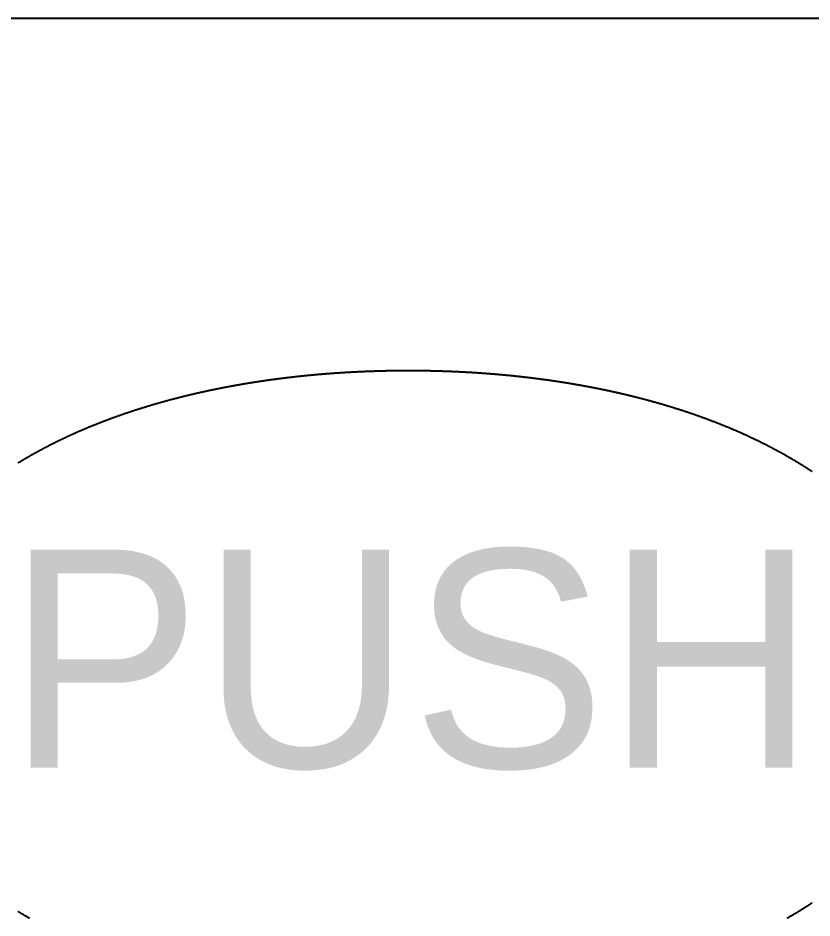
# Model space of a CAD drawing. Header units: millimetres. Extents: x 88 to 97873, y 32 to 55088.
# Drawn here: x 48379.12 to 48398.24, y 4638.84 to 4660.51 of the extents above; entities that cross this region are included whole.
import ezdxf

# ---------------------------------------------------------------- set-up
doc = ezdxf.new("R2010")
doc.units = ezdxf.units.MM
doc.header["$LTSCALE"] = 0.3
doc.layers.add('FICHAS_XLR', color=7, linetype='Continuous')
doc.styles.add('Standar', font='GOTHIC.TTF', dxfattribs={"height": 1.35})

# ---------------------------------------------------------------- blocks, each defined once
blk = doc.blocks.new('FICHA_XLR_FEMEA')
at = {"layer": 'FICHAS_XLR', "color": 0}
for points in [[(332.46, 1168.52), (332.74, 1168.68), (333.02, 1168.84), (333.29, 1168.99), (333.57, 1169.15), (333.85, 1169.31), (334.12, 1169.47), (334.4, 1169.63), (334.67, 1169.79), (334.95, 1169.95), (335.22, 1170.11), (335.5, 1170.27), (335.77, 1170.43), (336.05, 1170.59), (336.32, 1170.75), (336.6, 1170.92), (336.87, 1171.08), (337.15, 1171.24), (337.42, 1171.4), (337.69, 1171.56), (337.97, 1171.72), (338.24, 1171.88), (338.51, 1172.05), (338.78, 1172.21), (339.06, 1172.37), (339.33, 1172.53), (339.6, 1172.7), (339.87, 1172.86), (340.15, 1173.02), (340.42, 1173.19), (340.69, 1173.35), (340.96, 1173.51), (341.23, 1173.68), (341.5, 1173.84), (341.77, 1174), (342.04, 1174.17), (342.31, 1174.33), (342.58, 1174.5), (342.85, 1174.66), (343.12, 1174.83), (343.39, 1174.99), (343.66, 1175.16), (343.93, 1175.32), (344.2, 1175.49), (344.47, 1175.65), (344.74, 1175.82), (345.01, 1175.99), (345.27, 1176.15), (345.54, 1176.32), (345.81, 1176.48), (346.08, 1176.65), (346.34, 1176.82), (346.61, 1176.98), (346.88, 1177.15), (347.15, 1177.32), (347.41, 1177.49), (347.68, 1177.65), (347.94, 1177.82), (348.21, 1177.99), (348.48, 1178.16), (348.74, 1178.33), (349.01, 1178.49), (349.27, 1178.66), (349.54, 1178.83), (349.8, 1179), (350.07, 1179.17), (350.33, 1179.34), (350.6, 1179.51), (350.86, 1179.68), (351.12, 1179.85), (351.39, 1180.02), (351.65, 1180.19), (351.91, 1180.36), (352.18, 1180.53), (352.44, 1180.7), (352.7, 1180.87), (352.97, 1181.04), (353.23, 1181.21), (353.49, 1181.38), (353.75, 1181.55), (354.01, 1181.72), (354.28, 1181.9), (354.54, 1182.07), (354.8, 1182.24), (355.06, 1182.41)], [(355.06, 1574.7), (354.8, 1574.87), (354.54, 1575.05), (354.28, 1575.22), (354.01, 1575.39), (353.75, 1575.56), (353.49, 1575.73), (353.23, 1575.9), (352.97, 1576.07), (352.7, 1576.24), (352.44, 1576.42), (352.18, 1576.59), (351.91, 1576.76), (351.65, 1576.93), (351.39, 1577.1), (351.12, 1577.27), (350.86, 1577.44), (350.6, 1577.61), (350.33, 1577.77), (350.07, 1577.94), (349.8, 1578.11), (349.54, 1578.28), (349.27, 1578.45), (349.01, 1578.62), (348.74, 1578.79), (348.48, 1578.96), (348.21, 1579.12), (347.94, 1579.29), (347.68, 1579.46), (347.41, 1579.63), (347.15, 1579.79), (346.88, 1579.96), (346.61, 1580.13), (346.34, 1580.3), (346.08, 1580.46), (345.81, 1580.63), (345.54, 1580.8), (345.27, 1580.96), (345.01, 1581.13), (344.74, 1581.29), (344.47, 1581.46), (344.2, 1581.63), (343.93, 1581.79), (343.66, 1581.96), (343.39, 1582.12), (343.12, 1582.29), (342.85, 1582.45), (342.58, 1582.62), (342.31, 1582.78), (342.04, 1582.94), (341.77, 1583.11), (341.5, 1583.27), (341.23, 1583.44), (340.96, 1583.6), (340.69, 1583.76), (340.42, 1583.93), (340.15, 1584.09), (339.87, 1584.25), (339.6, 1584.42), (339.33, 1584.58), (339.06, 1584.74), (338.78, 1584.9), (338.51, 1585.07), (338.24, 1585.23), (337.97, 1585.39), (337.69, 1585.55), (337.42, 1585.71), (337.15, 1585.88), (336.87, 1586.04), (336.6, 1586.2), (336.32, 1586.36), (336.05, 1586.52), (335.77, 1586.68), (335.5, 1586.84), (335.22, 1587), (334.95, 1587.16), (334.67, 1587.32), (334.4, 1587.48), (334.12, 1587.64), (333.85, 1587.8), (333.57, 1587.96), (333.29, 1588.12), (333.02, 1588.28), (332.74, 1588.44), (332.46, 1588.59), (332.19, 1588.75), (331.91, 1588.91), (331.63, 1589.07), (331.36, 1589.23), (331.08, 1589.39), (330.8, 1589.54), (330.52, 1589.7), (330.24, 1589.86), (329.97, 1590.01), (329.69, 1590.17), (329.41, 1590.33), (329.13, 1590.48), (328.85, 1590.64), (328.57, 1590.8), (328.29, 1590.95), (328.01, 1591.11), (327.73, 1591.26), (327.45, 1591.42), (327.17, 1591.58), (326.89, 1591.73), (326.61, 1591.89), (326.33, 1592.04), (326.05, 1592.2), (325.77, 1592.35), (325.49, 1592.5), (325.2, 1592.66), (324.92, 1592.81), (324.64, 1592.97), (324.36, 1593.12), (324.08, 1593.27), (323.79, 1593.43), (323.51, 1593.58), (323.23, 1593.73), (322.95, 1593.89), (322.66, 1594.04), (322.38, 1594.19), (322.1, 1594.34), (321.81, 1594.5), (321.53, 1594.65), (321.24, 1594.8), (320.96, 1594.95), (320.68, 1595.1), (320.39, 1595.25), (320.11, 1595.4), (319.82, 1595.56), (319.54, 1595.71), (319.25, 1595.86), (318.97, 1596.01), (318.68, 1596.16), (318.39, 1596.31), (318.11, 1596.46), (317.82, 1596.61), (317.54, 1596.76), (317.25, 1596.91), (316.96, 1597.06), (316.68, 1597.2), (316.39, 1597.35), (316.1, 1597.5), (315.81, 1597.65), (315.53, 1597.8), (315.24, 1597.95), (314.95, 1598.1), (314.66, 1598.24), (314.38, 1598.39), (314.09, 1598.54), (313.8, 1598.69), (313.51, 1598.83), (313.22, 1598.98), (312.93, 1599.13), (312.64, 1599.27), (312.35, 1599.42), (312.06, 1599.57), (311.77, 1599.71), (311.48, 1599.86), (311.19, 1600), (310.9, 1600.15), (310.61, 1600.3), (310.32, 1600.44), (310.03, 1600.59), (309.74, 1600.73), (309.45, 1600.88), (309.16, 1601.02), (308.87, 1601.16), (308.58, 1601.31), (308.28, 1601.45), (307.99, 1601.6), (307.7, 1601.74), (307.41, 1601.88), (307.12, 1602.03), (306.82, 1602.17), (306.53, 1602.31), (306.24, 1602.46), (305.94, 1602.6), (305.65, 1602.74), (305.36, 1602.89), (305.06, 1603.03), (304.77, 1603.17), (304.48, 1603.31), (304.18, 1603.45), (303.89, 1603.59), (303.59, 1603.74), (303.3, 1603.88), (303, 1604.02), (302.71, 1604.16), (302.41, 1604.3), (302.12, 1604.44), (301.82, 1604.58), (301.53, 1604.72), (301.23, 1604.86), (300.94, 1605), (300.64, 1605.14), (300.34, 1605.28), (300.05, 1605.42), (299.75, 1605.56), (299.45, 1605.7), (299.16, 1605.84), (298.86, 1605.98), (298.56, 1606.12), (298.27, 1606.25), (297.97, 1606.39), (297.67, 1606.53), (297.37, 1606.67), (297.08, 1606.81), (296.78, 1606.94), (296.48, 1607.08), (296.18, 1607.22), (295.88, 1607.35), (295.58, 1607.49), (295.28, 1607.63), (294.98, 1607.76), (294.69, 1607.9), (294.39, 1608.04), (294.09, 1608.17), (293.79, 1608.31), (293.49, 1608.45), (293.19, 1608.58), (292.89, 1608.72), (292.59, 1608.85), (292.29, 1608.99), (291.99, 1609.12), (291.68, 1609.26), (291.38, 1609.39), (291.08, 1609.52), (290.78, 1609.66), (290.48, 1609.79), (290.18, 1609.93), (289.88, 1610.06), (289.57, 1610.19), (289.27, 1610.33), (288.97, 1610.46), (288.67, 1610.59), (288.36, 1610.73), (288.06, 1610.86), (287.76, 1610.99), (287.46, 1611.12), (287.15, 1611.26), (286.85, 1611.39), (286.55, 1611.52), (286.24, 1611.65), (285.94, 1611.78), (285.63, 1611.92), (285.33, 1612.05), (285.03, 1612.18), (284.72, 1612.31), (284.42, 1612.44), (284.11, 1612.57), (283.81, 1612.7), (283.5, 1612.83), (283.2, 1612.96), (282.89, 1613.09), (282.59, 1613.22), (282.28, 1613.35), (281.97, 1613.48), (281.67, 1613.61), (281.36, 1613.74), (281.06, 1613.87), (280.75, 1613.99), (280.44, 1614.12), (280.14, 1614.25), (279.83, 1614.38), (279.52, 1614.51), (279.22, 1614.64), (278.91, 1614.76), (278.6, 1614.89), (278.29, 1615.02), (277.99, 1615.15), (277.68, 1615.27), (277.37, 1615.4), (277.06, 1615.53), (276.75, 1615.65), (276.44, 1615.78), (276.14, 1615.9), (275.83, 1616.03), (275.52, 1616.16), (275.21, 1616.28), (274.9, 1616.41), (274.59, 1616.53), (274.28, 1616.66), (273.97, 1616.78), (273.66, 1616.91), (273.35, 1617.03), (273.04, 1617.16), (272.73, 1617.28), (272.42, 1617.41), (272.11, 1617.53), (271.8, 1617.65), (271.49, 1617.78), (271.18, 1617.9), (270.87, 1618.03), (270.55, 1618.15), (270.24, 1618.27), (269.93, 1618.39), (269.62, 1618.52), (269.31, 1618.64), (269, 1618.76), (268.68, 1618.88), (268.37, 1619.01), (268.06, 1619.13), (267.75, 1619.25), (267.43, 1619.37), (267.12, 1619.49), (266.81, 1619.61), (266.49, 1619.74), (266.18, 1619.86), (265.87, 1619.98), (265.55, 1620.1), (265.24, 1620.22), (264.93, 1620.34), (264.61, 1620.46), (264.3, 1620.58), (263.98, 1620.7), (263.67, 1620.82), (263.35, 1620.94), (263.04, 1621.06), (262.72, 1621.18), (262.41, 1621.29), (262.09, 1621.41), (261.78, 1621.53), (261.46, 1621.65), (261.15, 1621.77), (260.83, 1621.89), (260.52, 1622.01), (260.2, 1622.12), (259.88, 1622.24), (259.57, 1622.36), (259.25, 1622.48), (258.93, 1622.59), (258.62, 1622.71), (258.3, 1622.83), (257.98, 1622.94), (257.67, 1623.06), (257.35, 1623.18), (257.03, 1623.29), (256.72, 1623.41), (256.4, 1623.52), (256.08, 1623.64), (255.76, 1623.75), (255.44, 1623.87), (255.13, 1623.99), (254.81, 1624.1), (254.49, 1624.22), (254.17, 1624.33), (253.85, 1624.44), (253.53, 1624.56), (253.21, 1624.67), (252.89, 1624.79), (252.57, 1624.9), (252.26, 1625.01), (251.94, 1625.13), (251.62, 1625.24), (251.3, 1625.35), (250.98, 1625.47), (250.66, 1625.58), (250.34, 1625.69), (250.02, 1625.81), (249.69, 1625.92), (249.37, 1626.03), (249.05, 1626.14), (248.73, 1626.25), (248.41, 1626.37), (248.09, 1626.48), (247.77, 1626.59), (247.45, 1626.7), (247.13, 1626.81), (246.8, 1626.92), (246.48, 1627.03), (246.16, 1627.14), (245.84, 1627.25), (245.52, 1627.36), (245.19, 1627.48), (244.87, 1627.58), (244.55, 1627.69), (244.23, 1627.8), (243.9, 1627.91), (243.58, 1628.02), (243.26, 1628.13), (242.93, 1628.24), (242.61, 1628.35), (242.29, 1628.46), (241.96, 1628.57), (241.64, 1628.68), (241.32, 1628.78), (240.99, 1628.89), (240.67, 1629), (240.34, 1629.11), (240.02, 1629.21), (239.69, 1629.32), (239.37, 1629.43), (239.04, 1629.54), (238.72, 1629.64), (238.39, 1629.75), (238.07, 1629.86), (237.74, 1629.96), (237.42, 1630.07), (237.09, 1630.18), (236.77, 1630.28), (236.44, 1630.39), (236.11, 1630.49), (235.79, 1630.6), (235.46, 1630.7), (235.14, 1630.81), (234.81, 1630.91), (234.48, 1631.02), (234.16, 1631.12), (233.83, 1631.23), (233.5, 1631.33), (233.18, 1631.44), (232.85, 1631.54), (232.52, 1631.64), (232.19, 1631.75), (231.87, 1631.85), (231.54, 1631.95), (231.21, 1632.06), (230.88, 1632.16), (230.55, 1632.26), (230.23, 1632.37), (229.9, 1632.47), (229.57, 1632.57), (229.24, 1632.67), (228.91, 1632.77), (228.58, 1632.88), (228.25, 1632.98), (227.93, 1633.08), (227.6, 1633.18), (227.27, 1633.28), (226.94, 1633.38), (226.61, 1633.48), (226.28, 1633.58), (225.95, 1633.69), (225.62, 1633.79), (225.29, 1633.89), (224.96, 1633.99), (224.63, 1634.09), (224.3, 1634.19), (223.97, 1634.29), (223.64, 1634.38), (223.31, 1634.48), (222.98, 1634.58), (222.64, 1634.68), (222.31, 1634.78), (221.98, 1634.88), (221.65, 1634.98), (221.32, 1635.08), (220.99, 1635.17), (220.66, 1635.27), (220.32, 1635.37), (219.99, 1635.47), (219.66, 1635.57), (219.33, 1635.66), (219, 1635.76), (218.66, 1635.86), (218.33, 1635.95), (218, 1636.05), (217.67, 1636.15), (217.33, 1636.24), (217, 1636.34), (216.67, 1636.44), (216.33, 1636.53), (216, 1636.63), (215.67, 1636.72), (215.33, 1636.82), (215, 1636.91), (214.67, 1637.01), (214.33, 1637.1), (214, 1637.2), (213.66, 1637.29), (213.33, 1637.39), (213, 1637.48), (212.66, 1637.58), (212.33, 1637.67), (211.99, 1637.76), (211.66, 1637.86), (211.32, 1637.95), (210.99, 1638.04), (210.65, 1638.14), (210.32, 1638.23), (209.98, 1638.32), (209.65, 1638.42), (209.31, 1638.51), (208.97, 1638.6), (208.64, 1638.69), (208.3, 1638.79), (207.97, 1638.88), (207.63, 1638.97), (207.29, 1639.06), (206.96, 1639.15), (206.62, 1639.24), (206.28, 1639.34), (205.95, 1639.43), (205.61, 1639.52), (205.27, 1639.61), (204.94, 1639.7), (204.6, 1639.79), (204.26, 1639.88), (203.93, 1639.97), (203.59, 1640.06), (203.25, 1640.15), (202.91, 1640.24), (202.58, 1640.33), (202.24, 1640.42), (201.9, 1640.51), (201.56, 1640.59), (201.22, 1640.68), (200.89, 1640.77), (200.55, 1640.86), (200.21, 1640.95), (199.87, 1641.04), (199.53, 1641.12), (199.19, 1641.21), (198.85, 1641.3), (198.51, 1641.39), (198.17, 1641.47), (197.84, 1641.56), (197.5, 1641.65), (197.16, 1641.74), (196.82, 1641.82), (196.48, 1641.91), (196.14, 1642), (195.8, 1642.08), (195.46, 1642.17), (195.12, 1642.25), (194.78, 1642.34), (194.44, 1642.42), (194.1, 1642.51), (193.76, 1642.6), (193.42, 1642.68), (193.08, 1642.77), (192.73, 1642.85), (192.39, 1642.94), (192.05, 1643.02), (191.71, 1643.1), (191.37, 1643.19), (191.03, 1643.27), (190.69, 1643.36), (190.35, 1643.44), (190, 1643.52), (189.66, 1643.61), (189.32, 1643.69), (188.98, 1643.77), (188.64, 1643.86), (188.29, 1643.94), (187.95, 1644.02), (187.61, 1644.1), (187.27, 1644.19), (186.93, 1644.27), (186.58, 1644.35), (186.24, 1644.43), (185.9, 1644.51), (185.55, 1644.59), (185.21, 1644.68), (184.87, 1644.76), (184.52, 1644.84), (184.18, 1644.92), (183.84, 1645), (183.49, 1645.08), (183.15, 1645.16), (182.81, 1645.24), (182.46, 1645.32), (182.12, 1645.4), (181.78, 1645.48), (181.43, 1645.56), (181.09, 1645.64), (180.74, 1645.72), (180.4, 1645.8), (180.05, 1645.88), (179.71, 1645.96), (179.36, 1646.03), (179.02, 1646.11), (178.67, 1646.19), (178.33, 1646.27), (177.98, 1646.35), (177.64, 1646.43), (177.29, 1646.5), (176.95, 1646.58), (176.6, 1646.66), (176.26, 1646.74), (175.91, 1646.81), (175.57, 1646.89), (175.22, 1646.97), (174.88, 1647.04), (174.53, 1647.12), (174.18, 1647.2), (173.84, 1647.27), (173.49, 1647.35), (173.14, 1647.42), (172.8, 1647.5), (172.45, 1647.58), (172.1, 1647.65), (171.76, 1647.73), (171.41, 1647.8), (171.06, 1647.88), (170.72, 1647.95), (170.37, 1648.03), (170.02, 1648.1), (169.68, 1648.17), (169.33, 1648.25), (168.98, 1648.32), (168.63, 1648.4), (168.29, 1648.47), (167.94, 1648.54), (167.59, 1648.62), (167.24, 1648.69), (166.89, 1648.76), (166.55, 1648.84), (166.2, 1648.91), (165.85, 1648.98), (165.5, 1649.05), (165.15, 1649.13), (164.8, 1649.2), (164.46, 1649.27), (164.11, 1649.34), (163.76, 1649.41), (163.41, 1649.48), (163.06, 1649.56), (162.71, 1649.63), (162.36, 1649.7), (162.01, 1649.77), (161.66, 1649.84), (161.31, 1649.91), (160.96, 1649.98), (160.62, 1650.05), (160.27, 1650.12), (159.92, 1650.19), (159.57, 1650.26), (159.22, 1650.33), (158.87, 1650.4), (158.52, 1650.47), (158.17, 1650.54), (157.82, 1650.61), (157.47, 1650.68), (157.12, 1650.75), (156.76, 1650.81), (156.41, 1650.88), (156.06, 1650.95), (155.71, 1651.02), (155.36, 1651.09), (155.01, 1651.15), (154.66, 1651.22), (154.31, 1651.29), (153.96, 1651.36), (153.61, 1651.42), (153.26, 1651.49), (152.9, 1651.56), (152.55, 1651.62), (152.2, 1651.69), (151.85, 1651.76), (151.5, 1651.82), (151.15, 1651.89), (150.79, 1651.96), (150.44, 1652.02), (150.09, 1652.09), (149.74, 1652.15), (149.39, 1652.22), (149.03, 1652.28), (148.68, 1652.35), (148.33, 1652.41), (147.98, 1652.48), (147.62, 1652.54), (147.27, 1652.61), (146.92, 1652.67), (146.56, 1652.73), (146.21, 1652.8), (145.86, 1652.86), (145.51, 1652.93), (145.15, 1652.99), (144.8, 1653.05), (144.45, 1653.12), (144.09, 1653.18), (143.74, 1653.24), (143.39, 1653.3), (143.03, 1653.37), (142.68, 1653.43), (142.32, 1653.49), (141.97, 1653.55), (141.62, 1653.62), (141.26, 1653.68), (140.91, 1653.74), (140.55, 1653.8), (140.2, 1653.86), (139.85, 1653.92), (139.49, 1653.98), (139.14, 1654.05), (138.78, 1654.11), (138.43, 1654.17), (138.07, 1654.23), (137.72, 1654.29), (137.36, 1654.35), (137.01, 1654.41), (136.65, 1654.47), (136.3, 1654.53), (135.94, 1654.59), (135.59, 1654.65), (135.23, 1654.7), (134.88, 1654.76), (134.52, 1654.82), (134.17, 1654.88), (133.81, 1654.94), (133.46, 1655), (133.1, 1655.06), (132.74, 1655.11), (132.39, 1655.17), (132.03, 1655.23), (131.68, 1655.29), (131.32, 1655.35), (130.96, 1655.4), (130.61, 1655.46), (130.25, 1655.52), (129.9, 1655.57), (129.54, 1655.63), (129.18, 1655.69), (128.83, 1655.74), (128.47, 1655.8), (128.11, 1655.86), (127.76, 1655.91), (127.4, 1655.97), (127.04, 1656.02), (126.68, 1656.08), (126.33, 1656.13), (125.97, 1656.19), (125.61, 1656.25), (125.26, 1656.3), (124.9, 1656.35), (124.54, 1656.41), (124.18, 1656.46), (123.83, 1656.52), (123.47, 1656.57), (123.11, 1656.63), (122.75, 1656.68), (122.4, 1656.73), (122.04, 1656.79), (121.68, 1656.84), (121.32, 1656.89), (120.96, 1656.95), (120.61, 1657), (120.25, 1657.05), (119.89, 1657.11), (119.53, 1657.16), (119.17, 1657.21), (118.81, 1657.26), (118.46, 1657.31), (118.1, 1657.37), (117.74, 1657.42), (117.38, 1657.47), (117.02, 1657.52), (116.66, 1657.57), (116.3, 1657.62), (115.94, 1657.67), (115.59, 1657.73), (115.23, 1657.78), (114.87, 1657.83), (114.51, 1657.88), (114.15, 1657.93), (113.79, 1657.98), (113.43, 1658.03), (113.07, 1658.08), (112.71, 1658.13), (112.35, 1658.18), (111.99, 1658.23), (111.63, 1658.28), (111.27, 1658.32), (110.91, 1658.37), (110.55, 1658.42), (110.19, 1658.47), (109.83, 1658.52), (109.47, 1658.57), (109.11, 1658.62), (108.75, 1658.66), (108.39, 1658.71), (108.03, 1658.76), (107.67, 1658.81), (107.31, 1658.85), (106.95, 1658.9), (106.59, 1658.95), (106.23, 1658.99), (105.87, 1659.04), (105.51, 1659.09), (105.15, 1659.13), (104.79, 1659.18), (104.43, 1659.23), (104.07, 1659.27), (103.7, 1659.32), (103.34, 1659.36), (102.98, 1659.41), (102.62, 1659.46), (102.26, 1659.5), (101.9, 1659.55), (101.54, 1659.59), (101.18, 1659.64), (100.81, 1659.68), (100.45, 1659.73), (100.09, 1659.77), (99.73, 1659.81), (99.37, 1659.86), (99.01, 1659.9), (98.64, 1659.95), (98.28, 1659.99), (97.92, 1660.03), (97.56, 1660.08), (97.2, 1660.12), (96.83, 1660.16), (96.47, 1660.21), (96.11, 1660.25), (95.75, 1660.29), (95.39, 1660.33), (95.02, 1660.38), (94.66, 1660.42), (94.3, 1660.46), (93.94, 1660.5), (93.57, 1660.54), (93.21, 1660.58), (92.85, 1660.63), (92.49, 1660.67), (92.12, 1660.71), (91.76, 1660.75), (91.4, 1660.79), (91.04, 1660.83), (90.67, 1660.87), (90.31, 1660.91), (89.95, 1660.95), (89.58, 1660.99), (89.22, 1661.03), (88.86, 1661.07), (88.49, 1661.11), (88.13, 1661.15), (87.77, 1661.19), (87.4, 1661.23), (87.04, 1661.27), (86.68, 1661.31), (86.31, 1661.35), (85.95, 1661.38), (85.59, 1661.42), (85.22, 1661.46), (84.86, 1661.5), (84.5, 1661.54), (84.13, 1661.57), (83.77, 1661.61), (83.4, 1661.65), (83.04, 1661.69), (82.68, 1661.72), (82.31, 1661.76), (81.95, 1661.8), (81.58, 1661.84), (81.22, 1661.87), (80.86, 1661.91), (80.49, 1661.94), (80.13, 1661.98), (79.76, 1662.02), (79.4, 1662.05), (79.03, 1662.09), (78.67, 1662.12), (78.3, 1662.16), (77.94, 1662.19), (77.58, 1662.23), (77.21, 1662.27), (76.85, 1662.3), (76.48, 1662.33), (76.12, 1662.37), (75.75, 1662.4), (75.39, 1662.44), (75.02, 1662.47), (74.66, 1662.51), (74.29, 1662.54), (73.93, 1662.57), (73.56, 1662.61), (73.2, 1662.64), (72.83, 1662.67), (72.47, 1662.71), (72.1, 1662.74), (71.74, 1662.77), (71.37, 1662.81), (71, 1662.84), (70.64, 1662.87), (70.27, 1662.9), (69.91, 1662.93), (69.54, 1662.97), (69.18, 1663), (68.81, 1663.03), (68.45, 1663.06), (68.08, 1663.09), (67.71, 1663.12), (67.35, 1663.15), (66.98, 1663.19), (66.62, 1663.22), (66.25, 1663.25), (65.89, 1663.28), (65.52, 1663.31), (65.15, 1663.34), (64.79, 1663.37), (64.42, 1663.4), (64.05, 1663.43), (63.69, 1663.46), (63.32, 1663.49), (62.96, 1663.52), (62.59, 1663.55), (62.22, 1663.57), (61.86, 1663.6), (61.49, 1663.63), (61.12, 1663.66), (60.76, 1663.69), (60.39, 1663.72), (60.03, 1663.74), (59.66, 1663.77), (59.29, 1663.8), (58.93, 1663.83), (58.56, 1663.86), (58.19, 1663.88), (57.83, 1663.91), (57.46, 1663.94), (57.09, 1663.96), (56.72, 1663.99), (56.36, 1664.02), (55.99, 1664.04), (55.62, 1664.07), (55.26, 1664.1), (54.89, 1664.12), (54.52, 1664.15), (54.16, 1664.17), (53.79, 1664.2), (53.42, 1664.23), (53.05, 1664.25), (52.69, 1664.28), (52.32, 1664.3), (51.95, 1664.33), (51.59, 1664.35), (51.22, 1664.38), (50.85, 1664.4), (50.48, 1664.42), (50.12, 1664.45), (49.75, 1664.47), (49.38, 1664.5), (49.01, 1664.52), (48.65, 1664.54), (48.28, 1664.57), (47.91, 1664.59), (47.54, 1664.61), (47.18, 1664.64), (46.81, 1664.66), (46.44, 1664.68), (46.07, 1664.71), (45.7, 1664.73), (45.34, 1664.75), (44.97, 1664.77), (44.6, 1664.79), (44.23, 1664.82), (43.87, 1664.84), (43.5, 1664.86), (43.13, 1664.88), (42.76, 1664.9), (42.39, 1664.92), (42.03, 1664.94), (41.66, 1664.96), (41.29, 1664.99), (40.92, 1665.01), (40.55, 1665.03), (40.19, 1665.05), (39.82, 1665.07), (39.45, 1665.09), (39.08, 1665.11), (38.71, 1665.13), (38.34, 1665.15), (37.98, 1665.17), (37.61, 1665.18), (37.24, 1665.2), (36.87, 1665.22), (36.5, 1665.24), (36.13, 1665.26), (35.77, 1665.28), (35.4, 1665.3), (35.03, 1665.32), (34.66, 1665.33), (34.29, 1665.35), (33.92, 1665.37), (33.55, 1665.39), (33.19, 1665.4), (32.82, 1665.42), (32.45, 1665.44), (32.08, 1665.46), (31.71, 1665.47), (31.34, 1665.49), (30.97, 1665.51), (30.6, 1665.52), (30.24, 1665.54), (29.87, 1665.56), (29.5, 1665.57), (29.13, 1665.59), (28.76, 1665.6), (28.39, 1665.62), (28.02, 1665.63), (27.65, 1665.65), (27.28, 1665.67), (26.92, 1665.68), (26.55, 1665.7), (26.18, 1665.71), (25.81, 1665.72), (25.44, 1665.74), (25.07, 1665.75), (24.7, 1665.77), (24.33, 1665.78), (23.96, 1665.8), (23.59, 1665.81), (23.22, 1665.82), (22.86, 1665.84), (22.49, 1665.85), (22.12, 1665.86), (21.75, 1665.88), (21.38, 1665.89), (21.01, 1665.9), (20.64, 1665.92), (20.27, 1665.93), (19.9, 1665.94), (19.53, 1665.95), (19.16, 1665.96), (18.79, 1665.98), (18.42, 1665.99), (18.05, 1666), (17.68, 1666.01), (17.32, 1666.02), (16.95, 1666.03), (16.58, 1666.04), (16.21, 1666.06), (15.84, 1666.07), (15.47, 1666.08), (15.1, 1666.09), (14.73, 1666.1), (14.36, 1666.11), (13.99, 1666.12), (13.62, 1666.13), (13.25, 1666.14), (12.88, 1666.15), (12.51, 1666.16), (12.14, 1666.17), (11.77, 1666.18), (11.4, 1666.19), (11.03, 1666.19), (10.66, 1666.2), (10.29, 1666.21), (9.92, 1666.22), (9.55, 1666.23), (9.19, 1666.24), (8.82, 1666.24), (8.45, 1666.25), (8.08, 1666.26), (7.71, 1666.27), (7.34, 1666.28), (6.97, 1666.28), (6.6, 1666.29), (6.23, 1666.3), (5.86, 1666.3), (5.49, 1666.31), (5.12, 1666.32), (4.75, 1666.32), (4.38, 1666.33), (4.01, 1666.34), (3.64, 1666.34), (3.27, 1666.35), (2.9, 1666.36), (2.53, 1666.36), (2.16, 1666.37), (1.79, 1666.37), (1.42, 1666.38), (1.05, 1666.38), (0.68, 1666.39), (0.31, 1666.39), (-0.06, 1666.4), (-0.43, 1666.4), (-0.8, 1666.41), (-1.17, 1666.41), (-1.54, 1666.41), (-1.91, 1666.42), (-2.28, 1666.42), (-2.65, 1666.43), (-3.02, 1666.43), (-3.39, 1666.43), (-3.76, 1666.44), (-4.13, 1666.44), (-4.5, 1666.44), (-4.87, 1666.45), (-5.24, 1666.45), (-5.61, 1666.45), (-5.98, 1666.45), (-6.35, 1666.46), (-6.72, 1666.46), (-7.09, 1666.46), (-7.46, 1666.46), (-7.83, 1666.46), (-8.2, 1666.46), (-8.57, 1666.47), (-8.94, 1666.47), (-9.31, 1666.47), (-9.68, 1666.47), (-10.05, 1666.47), (-10.42, 1666.47), (-10.79, 1666.47), (-11.16, 1666.47), (-11.53, 1666.47), (-11.9, 1666.47), (-12.27, 1666.47), (-12.64, 1666.47), (-13.01, 1666.47), (-13.38, 1666.47), (-13.75, 1666.47), (-14.12, 1666.47), (-14.49, 1666.47), (-14.86, 1666.47), (-15.23, 1666.47), (-15.6, 1666.47), (-15.97, 1666.47), (-16.34, 1666.46), (-16.71, 1666.46), (-17.08, 1666.46), (-17.45, 1666.46), (-17.82, 1666.46), (-18.19, 1666.46), (-18.56, 1666.45), (-18.93, 1666.45), (-19.3, 1666.45), (-19.67, 1666.45), (-20.04, 1666.44), (-20.41, 1666.44), (-20.78, 1666.44), (-21.15, 1666.43), (-21.52, 1666.43), (-21.89, 1666.43), (-22.26, 1666.42), (-22.63, 1666.42), (-23, 1666.41), (-23.37, 1666.41), (-23.74, 1666.41), (-24.11, 1666.4), (-24.48, 1666.4), (-24.85, 1666.39), (-25.22, 1666.39), (-25.59, 1666.38), (-25.96, 1666.38), (-26.33, 1666.37), (-26.7, 1666.37), (-27.07, 1666.36), (-27.44, 1666.36), (-27.81, 1666.35), (-28.18, 1666.34), (-28.55, 1666.34), (-28.92, 1666.33), (-29.29, 1666.32), (-29.66, 1666.32), (-30.03, 1666.31), (-30.4, 1666.3), (-30.77, 1666.3), (-31.14, 1666.29), (-31.5, 1666.28), (-31.87, 1666.28), (-32.24, 1666.27), (-32.61, 1666.26), (-32.98, 1666.25), (-33.35, 1666.24), (-33.72, 1666.24), (-34.09, 1666.23), (-34.46, 1666.22), (-34.83, 1666.21), (-35.2, 1666.2), (-35.57, 1666.19), (-35.94, 1666.19), (-36.31, 1666.18), (-36.68, 1666.17), (-37.05, 1666.16), (-37.42, 1666.15), (-37.79, 1666.14), (-38.16, 1666.13), (-38.53, 1666.12), (-38.9, 1666.11), (-39.27, 1666.1), (-39.64, 1666.09), (-40.01, 1666.08), (-40.38, 1666.07), (-40.75, 1666.06), (-41.11, 1666.04), (-41.48, 1666.03), (-41.85, 1666.02), (-42.22, 1666.01), (-42.59, 1666), (-42.96, 1665.99), (-43.33, 1665.98), (-43.7, 1665.96), (-44.07, 1665.95), (-44.44, 1665.94), (-44.81, 1665.93), (-45.18, 1665.92), (-45.55, 1665.9), (-45.92, 1665.89), (-46.29, 1665.88), (-46.65, 1665.86), (-47.02, 1665.85), (-47.39, 1665.84), (-47.76, 1665.82), (-48.13, 1665.81), (-48.5, 1665.8), (-48.87, 1665.78), (-49.24, 1665.77), (-49.61, 1665.75), (-49.98, 1665.74), (-50.35, 1665.72), (-50.72, 1665.71), (-51.08, 1665.7), (-51.45, 1665.68), (-51.82, 1665.67), (-52.19, 1665.65), (-52.56, 1665.63), (-52.93, 1665.62), (-53.3, 1665.6), (-53.67, 1665.59), (-54.04, 1665.57), (-54.4, 1665.56), (-54.77, 1665.54), (-55.14, 1665.52), (-55.51, 1665.51), (-55.88, 1665.49), (-56.25, 1665.47), (-56.62, 1665.46), (-56.99, 1665.44), (-57.35, 1665.42), (-57.72, 1665.4), (-58.09, 1665.39), (-58.46, 1665.37), (-58.83, 1665.35), (-59.2, 1665.33), (-59.57, 1665.32), (-59.93, 1665.3), (-60.3, 1665.28), (-60.67, 1665.26), (-61.04, 1665.24), (-61.41, 1665.22), (-61.78, 1665.2), (-62.15, 1665.18), (-62.51, 1665.17), (-62.88, 1665.15), (-63.25, 1665.13), (-63.62, 1665.11), (-63.99, 1665.09), (-64.35, 1665.07), (-64.72, 1665.05), (-65.09, 1665.03), (-65.46, 1665.01), (-65.83, 1664.99), (-66.2, 1664.96), (-66.56, 1664.94), (-66.93, 1664.92), (-67.3, 1664.9), (-67.67, 1664.88), (-68.04, 1664.86), (-68.4, 1664.84), (-68.77, 1664.82), (-69.14, 1664.79), (-69.51, 1664.77), (-69.88, 1664.75), (-70.24, 1664.73), (-70.61, 1664.71), (-70.98, 1664.68), (-71.35, 1664.66), (-71.71, 1664.64), (-72.08, 1664.61), (-72.45, 1664.59), (-72.82, 1664.57), (-73.18, 1664.54), (-73.55, 1664.52), (-73.92, 1664.5), (-74.29, 1664.47), (-74.65, 1664.45), (-75.02, 1664.42), (-75.39, 1664.4), (-75.76, 1664.38), (-76.12, 1664.35), (-76.49, 1664.33), (-76.86, 1664.3), (-77.23, 1664.28), (-77.59, 1664.25), (-77.96, 1664.23), (-78.33, 1664.2), (-78.69, 1664.17), (-79.06, 1664.15), (-79.43, 1664.12), (-79.8, 1664.1), (-80.16, 1664.07), (-80.53, 1664.04), (-80.9, 1664.02), (-81.26, 1663.99), (-81.63, 1663.96), (-82, 1663.94), (-82.36, 1663.91), (-82.73, 1663.88), (-83.1, 1663.86), (-83.46, 1663.83), (-83.83, 1663.8), (-84.2, 1663.77), (-84.56, 1663.74), (-84.93, 1663.72), (-85.3, 1663.69), (-85.66, 1663.66), (-86.03, 1663.63), (-86.4, 1663.6), (-86.76, 1663.57), (-87.13, 1663.55), (-87.49, 1663.52), (-87.86, 1663.49), (-88.23, 1663.46), (-88.59, 1663.43), (-88.96, 1663.4), (-89.33, 1663.37), (-89.69, 1663.34), (-90.06, 1663.31), (-90.42, 1663.28), (-90.79, 1663.25), (-91.16, 1663.22), (-91.52, 1663.19), (-91.89, 1663.15), (-92.25, 1663.12), (-92.62, 1663.09), (-92.98, 1663.06), (-93.35, 1663.03), (-93.72, 1663), (-94.08, 1662.97), (-94.45, 1662.93), (-94.81, 1662.9), (-95.18, 1662.87), (-95.54, 1662.84), (-95.91, 1662.81), (-96.27, 1662.77), (-96.64, 1662.74), (-97, 1662.71), (-97.37, 1662.67), (-97.73, 1662.64), (-98.1, 1662.61), (-98.46, 1662.57), (-98.83, 1662.54), (-99.19, 1662.51), (-99.56, 1662.47), (-99.92, 1662.44), (-100.29, 1662.4), (-100.65, 1662.37), (-101.02, 1662.33), (-101.38, 1662.3), (-101.75, 1662.27), (-102.11, 1662.23), (-102.48, 1662.19), (-102.84, 1662.16), (-103.21, 1662.12), (-103.57, 1662.09), (-103.94, 1662.05), (-104.3, 1662.02), (-104.66, 1661.98), (-105.03, 1661.94), (-105.39, 1661.91), (-105.76, 1661.87), (-106.12, 1661.84), (-106.49, 1661.8), (-106.85, 1661.76), (-107.21, 1661.72), (-107.58, 1661.69), (-107.94, 1661.65), (-108.31, 1661.61), (-108.67, 1661.57), (-109.03, 1661.54), (-109.4, 1661.5), (-109.76, 1661.46), (-110.12, 1661.42), (-110.49, 1661.38), (-110.85, 1661.35), (-111.22, 1661.31), (-111.58, 1661.27), (-111.94, 1661.23), (-112.31, 1661.19), (-112.67, 1661.15), (-113.03, 1661.11), (-113.4, 1661.07), (-113.76, 1661.03), (-114.12, 1660.99), (-114.48, 1660.95), (-114.85, 1660.91), (-115.21, 1660.87), (-115.57, 1660.83), (-115.94, 1660.79), (-116.3, 1660.75), (-116.66, 1660.71), (-117.02, 1660.67), (-117.39, 1660.63), (-117.75, 1660.58), (-118.11, 1660.54), (-118.47, 1660.5), (-118.84, 1660.46), (-119.2, 1660.42), (-119.56, 1660.38), (-119.92, 1660.33), (-120.29, 1660.29), (-120.65, 1660.25), (-121.01, 1660.21), (-121.37, 1660.16), (-121.74, 1660.12), (-122.1, 1660.08), (-122.46, 1660.03), (-122.82, 1659.99), (-123.18, 1659.95), (-123.54, 1659.9), (-123.91, 1659.86), (-124.27, 1659.81), (-124.63, 1659.77), (-124.99, 1659.73), (-125.35, 1659.68), (-125.71, 1659.64), (-126.08, 1659.59), (-126.44, 1659.55), (-126.8, 1659.5), (-127.16, 1659.46), (-127.52, 1659.41), (-127.88, 1659.36), (-128.24, 1659.32), (-128.6, 1659.27), (-128.96, 1659.23), (-129.33, 1659.18), (-129.69, 1659.13), (-130.05, 1659.09), (-130.41, 1659.04), (-130.77, 1658.99), (-131.13, 1658.95), (-131.49, 1658.9), (-131.85, 1658.85), (-132.21, 1658.81), (-132.57, 1658.76), (-132.93, 1658.71), (-133.29, 1658.66), (-133.65, 1658.62), (-134.01, 1658.57), (-134.37, 1658.52), (-134.73, 1658.47), (-135.09, 1658.42), (-135.45, 1658.37), (-135.81, 1658.32), (-136.17, 1658.28), (-136.53, 1658.23), (-136.89, 1658.18), (-137.25, 1658.13), (-137.61, 1658.08), (-137.97, 1658.03), (-138.33, 1657.98), (-138.69, 1657.93), (-139.05, 1657.88), (-139.41, 1657.83), (-139.76, 1657.78), (-140.12, 1657.73), (-140.48, 1657.67), (-140.84, 1657.62), (-141.2, 1657.57), (-141.56, 1657.52), (-141.92, 1657.47), (-142.28, 1657.42), (-142.64, 1657.37), (-142.99, 1657.31), (-143.35, 1657.26), (-143.71, 1657.21), (-144.07, 1657.16), (-144.43, 1657.11), (-144.79, 1657.05), (-145.14, 1657), (-145.5, 1656.95), (-145.86, 1656.89), (-146.22, 1656.84), (-146.58, 1656.79), (-146.93, 1656.73), (-147.29, 1656.68), (-147.65, 1656.63), (-148.01, 1656.57), (-148.36, 1656.52), (-148.72, 1656.46), (-149.08, 1656.41), (-149.44, 1656.35), (-149.79, 1656.3), (-150.15, 1656.25), (-150.51, 1656.19), (-150.87, 1656.13), (-151.22, 1656.08), (-151.58, 1656.02), (-151.94, 1655.97), (-152.29, 1655.91), (-152.65, 1655.86), (-153.01, 1655.8), (-153.36, 1655.74), (-153.72, 1655.69), (-154.08, 1655.63), (-154.43, 1655.57), (-154.79, 1655.52), (-155.15, 1655.46), (-155.5, 1655.4), (-155.86, 1655.35), (-156.21, 1655.29), (-156.57, 1655.23), (-156.93, 1655.17), (-157.28, 1655.11), (-157.64, 1655.06), (-157.99, 1655), (-158.35, 1654.94), (-158.7, 1654.88), (-159.06, 1654.82), (-159.42, 1654.76), (-159.77, 1654.7), (-160.13, 1654.65), (-160.48, 1654.59), (-160.84, 1654.53), (-161.19, 1654.47), (-161.55, 1654.41), (-161.9, 1654.35), (-162.26, 1654.29), (-162.61, 1654.23), (-162.97, 1654.17), (-163.32, 1654.11), (-163.67, 1654.05), (-164.03, 1653.98), (-164.38, 1653.92), (-164.74, 1653.86), (-165.09, 1653.8), (-165.45, 1653.74), (-165.8, 1653.68), (-166.15, 1653.62), (-166.51, 1653.55), (-166.86, 1653.49), (-167.22, 1653.43), (-167.57, 1653.37), (-167.92, 1653.3), (-168.28, 1653.24), (-168.63, 1653.18), (-168.98, 1653.12), (-169.34, 1653.05), (-169.69, 1652.99), (-170.04, 1652.93), (-170.4, 1652.86), (-170.75, 1652.8), (-171.1, 1652.73), (-171.46, 1652.67), (-171.81, 1652.61), (-172.16, 1652.54), (-172.51, 1652.48), (-172.87, 1652.41), (-173.22, 1652.35), (-173.57, 1652.28), (-173.92, 1652.22), (-174.28, 1652.15), (-174.63, 1652.09), (-174.98, 1652.02), (-175.33, 1651.96), (-175.68, 1651.89), (-176.04, 1651.82), (-176.39, 1651.76), (-176.74, 1651.69), (-177.09, 1651.62), (-177.44, 1651.56), (-177.79, 1651.49), (-178.14, 1651.42), (-178.5, 1651.36), (-178.85, 1651.29), (-179.2, 1651.22), (-179.55, 1651.15), (-179.9, 1651.09), (-180.25, 1651.02), (-180.6, 1650.95), (-180.95, 1650.88), (-181.3, 1650.81), (-181.65, 1650.75), (-182, 1650.68), (-182.35, 1650.61), (-182.7, 1650.54), (-183.05, 1650.47), (-183.4, 1650.4), (-183.75, 1650.33), (-184.1, 1650.26), (-184.45, 1650.19), (-184.8, 1650.12), (-185.15, 1650.05), (-185.5, 1649.98), (-185.85, 1649.91), (-186.2, 1649.84), (-186.55, 1649.77), (-186.9, 1649.7), (-187.25, 1649.63), (-187.6, 1649.56), (-187.95, 1649.48), (-188.3, 1649.41), (-188.65, 1649.34), (-188.99, 1649.27), (-189.34, 1649.2), (-189.69, 1649.13), (-190.04, 1649.05), (-190.39, 1648.98), (-190.74, 1648.91), (-191.08, 1648.84), (-191.43, 1648.76), (-191.78, 1648.69), (-192.13, 1648.62), (-192.48, 1648.54), (-192.82, 1648.47), (-193.17, 1648.4), (-193.52, 1648.32), (-193.87, 1648.25), (-194.21, 1648.17), (-194.56, 1648.1), (-194.91, 1648.03), (-195.26, 1647.95), (-195.6, 1647.88), (-195.95, 1647.8), (-196.3, 1647.73), (-196.64, 1647.65), (-196.99, 1647.58), (-197.34, 1647.5), (-197.68, 1647.42), (-198.03, 1647.35), (-198.38, 1647.27), (-198.72, 1647.2), (-199.07, 1647.12), (-199.41, 1647.04), (-199.76, 1646.97), (-200.11, 1646.89), (-200.45, 1646.81), (-200.8, 1646.74), (-201.14, 1646.66), (-201.49, 1646.58), (-201.83, 1646.5), (-202.18, 1646.43), (-202.52, 1646.35), (-202.87, 1646.27), (-203.21, 1646.19), (-203.56, 1646.11), (-203.9, 1646.03), (-204.25, 1645.96), (-204.59, 1645.88), (-204.94, 1645.8), (-205.28, 1645.72), (-205.63, 1645.64), (-205.97, 1645.56), (-206.31, 1645.48), (-206.66, 1645.4), (-207, 1645.32), (-207.35, 1645.24), (-207.69, 1645.16), (-208.03, 1645.08), (-208.38, 1645), (-208.72, 1644.92), (-209.06, 1644.84), (-209.41, 1644.76), (-209.75, 1644.68), (-210.09, 1644.59), (-210.44, 1644.51), (-210.78, 1644.43), (-211.12, 1644.35), (-211.46, 1644.27), (-211.81, 1644.19), (-212.15, 1644.1), (-212.49, 1644.02), (-212.83, 1643.94), (-213.17, 1643.86), (-213.52, 1643.77), (-213.86, 1643.69), (-214.2, 1643.61), (-214.54, 1643.52), (-214.88, 1643.44), (-215.23, 1643.36), (-215.57, 1643.27), (-215.91, 1643.19), (-216.25, 1643.1), (-216.59, 1643.02), (-216.93, 1642.94), (-217.27, 1642.85), (-217.61, 1642.77), (-217.95, 1642.68), (-218.29, 1642.6), (-218.64, 1642.51), (-218.98, 1642.42), (-219.32, 1642.34), (-219.66, 1642.25), (-220, 1642.17), (-220.34, 1642.08), (-220.68, 1642), (-221.02, 1641.91), (-221.36, 1641.82), (-221.69, 1641.74), (-222.03, 1641.65), (-222.37, 1641.56), (-222.71, 1641.47), (-223.05, 1641.39), (-223.39, 1641.3), (-223.73, 1641.21), (-224.07, 1641.12), (-224.41, 1641.04), (-224.75, 1640.95), (-225.08, 1640.86), (-225.42, 1640.77), (-225.76, 1640.68), (-226.1, 1640.59), (-226.44, 1640.51), (-226.78, 1640.42), (-227.11, 1640.33), (-227.45, 1640.24), (-227.79, 1640.15), (-228.13, 1640.06), (-228.46, 1639.97), (-228.8, 1639.88), (-229.14, 1639.79), (-229.48, 1639.7), (-229.81, 1639.61), (-230.15, 1639.52), (-230.49, 1639.43), (-230.82, 1639.34), (-231.16, 1639.24), (-231.5, 1639.15), (-231.83, 1639.06), (-232.17, 1638.97), (-232.5, 1638.88), (-232.84, 1638.79), (-233.18, 1638.69), (-233.51, 1638.6), (-233.85, 1638.51), (-234.18, 1638.42), (-234.52, 1638.32), (-234.85, 1638.23), (-235.19, 1638.14), (-235.52, 1638.04), (-235.86, 1637.95), (-236.19, 1637.86), (-236.53, 1637.76), (-236.86, 1637.67), (-237.2, 1637.58), (-237.53, 1637.48), (-237.87, 1637.39), (-238.2, 1637.29), (-238.54, 1637.2), (-238.87, 1637.1), (-239.2, 1637.01), (-239.54, 1636.91), (-239.87, 1636.82), (-240.2, 1636.72), (-240.54, 1636.63), (-240.87, 1636.53), (-241.2, 1636.44), (-241.54, 1636.34), (-241.87, 1636.24), (-242.2, 1636.15), (-242.54, 1636.05), (-242.87, 1635.95), (-243.2, 1635.86), (-243.53, 1635.76), (-243.87, 1635.66), (-244.2, 1635.57), (-244.53, 1635.47), (-244.86, 1635.37), (-245.19, 1635.27), (-245.53, 1635.17), (-245.86, 1635.08), (-246.19, 1634.98), (-246.52, 1634.88), (-246.85, 1634.78), (-247.18, 1634.68), (-247.51, 1634.58), (-247.84, 1634.48), (-248.17, 1634.38), (-248.51, 1634.29), (-248.84, 1634.19), (-249.17, 1634.09), (-249.5, 1633.99), (-249.83, 1633.89), (-250.16, 1633.79), (-250.49, 1633.69), (-250.82, 1633.58), (-251.15, 1633.48), (-251.48, 1633.38), (-251.81, 1633.28), (-252.13, 1633.18), (-252.46, 1633.08), (-252.79, 1632.98), (-253.12, 1632.88), (-253.45, 1632.77), (-253.78, 1632.67), (-254.11, 1632.57), (-254.44, 1632.47), (-254.76, 1632.37), (-255.09, 1632.26), (-255.42, 1632.16), (-255.75, 1632.06), (-256.08, 1631.95), (-256.4, 1631.85), (-256.73, 1631.75), (-257.06, 1631.64), (-257.39, 1631.54), (-257.71, 1631.44), (-258.04, 1631.33), (-258.37, 1631.23), (-258.69, 1631.12), (-259.02, 1631.02), (-259.35, 1630.91), (-259.67, 1630.81), (-260, 1630.7), (-260.33, 1630.6), (-260.65, 1630.49), (-260.98, 1630.39), (-261.3, 1630.28), (-261.63, 1630.18), (-261.96, 1630.07), (-262.28, 1629.96), (-262.61, 1629.86), (-262.93, 1629.75), (-263.26, 1629.64), (-263.58, 1629.54), (-263.91, 1629.43), (-264.23, 1629.32), (-264.56, 1629.21), (-264.88, 1629.11), (-265.21, 1629), (-265.53, 1628.89), (-265.85, 1628.78), (-266.18, 1628.68), (-266.5, 1628.57), (-266.82, 1628.46), (-267.15, 1628.35), (-267.47, 1628.24), (-267.79, 1628.13), (-268.12, 1628.02), (-268.44, 1627.91), (-268.76, 1627.8), (-269.09, 1627.69), (-269.41, 1627.58), (-269.73, 1627.48), (-270.05, 1627.36), (-270.38, 1627.25), (-270.7, 1627.14), (-271.02, 1627.03), (-271.34, 1626.92), (-271.66, 1626.81), (-271.99, 1626.7), (-272.31, 1626.59), (-272.63, 1626.48), (-272.95, 1626.37), (-273.27, 1626.25), (-273.59, 1626.14), (-273.91, 1626.03), (-274.23, 1625.92), (-274.55, 1625.81), (-274.87, 1625.69), (-275.19, 1625.58), (-275.51, 1625.47), (-275.83, 1625.35), (-276.15, 1625.24), (-276.47, 1625.13), (-276.79, 1625.01), (-277.11, 1624.9), (-277.43, 1624.79), (-277.75, 1624.67), (-278.07, 1624.56), (-278.39, 1624.44), (-278.71, 1624.33), (-279.03, 1624.22), (-279.35, 1624.1), (-279.66, 1623.99), (-279.98, 1623.87), (-280.3, 1623.75), (-280.62, 1623.64), (-280.94, 1623.52), (-281.25, 1623.41), (-281.57, 1623.29), (-281.89, 1623.18), (-282.21, 1623.06), (-282.52, 1622.94), (-282.84, 1622.83), (-283.16, 1622.71), (-283.47, 1622.59), (-283.79, 1622.48), (-284.11, 1622.36), (-284.42, 1622.24), (-284.74, 1622.12), (-285.05, 1622.01), (-285.37, 1621.89), (-285.69, 1621.77), (-286, 1621.65), (-286.32, 1621.53), (-286.63, 1621.41), (-286.95, 1621.29), (-287.26, 1621.18), (-287.58, 1621.06), (-287.89, 1620.94), (-288.21, 1620.82), (-288.52, 1620.7), (-288.84, 1620.58), (-289.15, 1620.46), (-289.46, 1620.34), (-289.78, 1620.22), (-290.09, 1620.1), (-290.41, 1619.98), (-290.72, 1619.86), (-291.03, 1619.74), (-291.35, 1619.61), (-291.66, 1619.49), (-291.97, 1619.37), (-292.28, 1619.25), (-292.6, 1619.13), (-292.91, 1619.01), (-293.22, 1618.88), (-293.53, 1618.76), (-293.85, 1618.64), (-294.16, 1618.52), (-294.47, 1618.39), (-294.78, 1618.27), (-295.09, 1618.15), (-295.4, 1618.03), (-295.71, 1617.9), (-296.03, 1617.78), (-296.34, 1617.65), (-296.65, 1617.53), (-296.96, 1617.41), (-297.27, 1617.28), (-297.58, 1617.16), (-297.89, 1617.03), (-298.2, 1616.91), (-298.51, 1616.78), (-298.82, 1616.66), (-299.13, 1616.53), (-299.44, 1616.41), (-299.75, 1616.28), (-300.06, 1616.16), (-300.36, 1616.03), (-300.67, 1615.9), (-300.98, 1615.78), (-301.29, 1615.65), (-301.6, 1615.53), (-301.91, 1615.4), (-302.22, 1615.27), (-302.52, 1615.15), (-302.83, 1615.02), (-303.14, 1614.89), (-303.45, 1614.76), (-303.75, 1614.64), (-304.06, 1614.51), (-304.37, 1614.38), (-304.67, 1614.25), (-304.98, 1614.12), (-305.29, 1613.99), (-305.59, 1613.87), (-305.9, 1613.74), (-306.21, 1613.61), (-306.51, 1613.48), (-306.82, 1613.35), (-307.12, 1613.22), (-307.43, 1613.09), (-307.74, 1612.96), (-308.04, 1612.83), (-308.35, 1612.7), (-308.65, 1612.57), (-308.95, 1612.44), (-309.26, 1612.31), (-309.56, 1612.18), (-309.87, 1612.05), (-310.17, 1611.92), (-310.48, 1611.78), (-310.78, 1611.65), (-311.08, 1611.52), (-311.39, 1611.39), (-311.69, 1611.26), (-311.99, 1611.12), (-312.3, 1610.99), (-312.6, 1610.86), (-312.9, 1610.73), (-313.21, 1610.59), (-313.51, 1610.46), (-313.81, 1610.33), (-314.11, 1610.19), (-314.41, 1610.06), (-314.72, 1609.93), (-315.02, 1609.79), (-315.32, 1609.66), (-315.62, 1609.52), (-315.92, 1609.39), (-316.22, 1609.26), (-316.52, 1609.12), (-316.82, 1608.99), (-317.12, 1608.85), (-317.42, 1608.72), (-317.73, 1608.58), (-318.03, 1608.45), (-318.33, 1608.31), (-318.62, 1608.17), (-318.92, 1608.04), (-319.22, 1607.9), (-319.52, 1607.76), (-319.82, 1607.63), (-320.12, 1607.49), (-320.42, 1607.35), (-320.72, 1607.22), (-321.02, 1607.08), (-321.32, 1606.94), (-321.61, 1606.81), (-321.91, 1606.67), (-322.21, 1606.53), (-322.51, 1606.39), (-322.8, 1606.25), (-323.1, 1606.12), (-323.4, 1605.98), (-323.7, 1605.84), (-323.99, 1605.7), (-324.29, 1605.56), (-324.59, 1605.42), (-324.88, 1605.28), (-325.18, 1605.14), (-325.47, 1605), (-325.77, 1604.86), (-326.07, 1604.72), (-326.36, 1604.58), (-326.66, 1604.44), (-326.95, 1604.3), (-327.25, 1604.16), (-327.54, 1604.02), (-327.84, 1603.88), (-328.13, 1603.74), (-328.43, 1603.59), (-328.72, 1603.45), (-329.01, 1603.31), (-329.31, 1603.17), (-329.6, 1603.03), (-329.9, 1602.89), (-330.19, 1602.74), (-330.48, 1602.6), (-330.78, 1602.46), (-331.07, 1602.31), (-331.36, 1602.17), (-331.65, 1602.03), (-331.95, 1601.88), (-332.24, 1601.74), (-332.53, 1601.6), (-332.82, 1601.45), (-333.11, 1601.31), (-333.41, 1601.16), (-333.7, 1601.02), (-333.99, 1600.88), (-334.28, 1600.73), (-334.57, 1600.59), (-334.86, 1600.44), (-335.15, 1600.3), (-335.44, 1600.15), (-335.73, 1600), (-336.02, 1599.86), (-336.31, 1599.71), (-336.6, 1599.57), (-336.89, 1599.42), (-337.18, 1599.27), (-337.47, 1599.13), (-337.76, 1598.98), (-338.05, 1598.83), (-338.34, 1598.69), (-338.63, 1598.54), (-338.91, 1598.39), (-339.2, 1598.24), (-339.49, 1598.1), (-339.78, 1597.95), (-340.07, 1597.8), (-340.35, 1597.65), (-340.64, 1597.5), (-340.93, 1597.35), (-341.21, 1597.2), (-341.5, 1597.06), (-341.79, 1596.91), (-342.07, 1596.76), (-342.36, 1596.61), (-342.65, 1596.46), (-342.93, 1596.31), (-343.22, 1596.16), (-343.5, 1596.01), (-343.79, 1595.86), (-344.07, 1595.71), (-344.36, 1595.56), (-344.64, 1595.4), (-344.93, 1595.25), (-345.21, 1595.1), (-345.5, 1594.95), (-345.78, 1594.8), (-346.07, 1594.65), (-346.35, 1594.5), (-346.63, 1594.34), (-346.92, 1594.19), (-347.2, 1594.04), (-347.48, 1593.89), (-347.77, 1593.73), (-348.05, 1593.58), (-348.33, 1593.43), (-348.61, 1593.27), (-348.9, 1593.12), (-349.18, 1592.97), (-349.46, 1592.81), (-349.74, 1592.66), (-350.02, 1592.5), (-350.3, 1592.35), (-350.59, 1592.2), (-350.87, 1592.04), (-351.15, 1591.89), (-351.43, 1591.73), (-351.71, 1591.58), (-351.99, 1591.42), (-352.27, 1591.26), (-352.55, 1591.11), (-352.83, 1590.95), (-353.11, 1590.8), (-353.39, 1590.64), (-353.67, 1590.48), (-353.95, 1590.33), (-354.22, 1590.17), (-354.5, 1590.01), (-354.78, 1589.86), (-355.06, 1589.7), (-355.34, 1589.54), (-355.62, 1589.39), (-355.89, 1589.23), (-356.17, 1589.07), (-356.45, 1588.91), (-356.73, 1588.75), (-357, 1588.59), (-357.28, 1588.44), (-357.56, 1588.28), (-357.83, 1588.12), (-358.11, 1587.96), (-358.39, 1587.8), (-358.66, 1587.64), (-358.94, 1587.48), (-359.21, 1587.32), (-359.49, 1587.16), (-359.76, 1587), (-360.04, 1586.84), (-360.31, 1586.68), (-360.59, 1586.52), (-360.86, 1586.36), (-361.14, 1586.2), (-361.41, 1586.04), (-361.68, 1585.88), (-361.96, 1585.71), (-362.23, 1585.55), (-362.5, 1585.39), (-362.78, 1585.23), (-363.05, 1585.07), (-363.32, 1584.9), (-363.6, 1584.74), (-363.87, 1584.58), (-364.14, 1584.42), (-364.41, 1584.25), (-364.68, 1584.09), (-364.96, 1583.93), (-365.23, 1583.76), (-365.5, 1583.6), (-365.77, 1583.44), (-366.04, 1583.27), (-366.31, 1583.11), (-366.58, 1582.94), (-366.85, 1582.78), (-367.12, 1582.62), (-367.39, 1582.45)], [(-367.39, 1174.66), (-367.12, 1174.5), (-366.85, 1174.33), (-366.58, 1174.17), (-366.31, 1174), (-366.04, 1173.84), (-365.77, 1173.68), (-365.5, 1173.51), (-365.23, 1173.35), (-364.96, 1173.19), (-364.68, 1173.02), (-364.41, 1172.86), (-364.14, 1172.7), (-363.87, 1172.53), (-363.6, 1172.37), (-363.32, 1172.21), (-363.05, 1172.05), (-362.78, 1171.88), (-362.5, 1171.72), (-362.23, 1171.56), (-361.96, 1171.4), (-361.68, 1171.24), (-361.41, 1171.08), (-361.14, 1170.92), (-360.86, 1170.75), (-360.59, 1170.59), (-360.31, 1170.43), (-360.04, 1170.27), (-359.76, 1170.11), (-359.49, 1169.95), (-359.21, 1169.79), (-358.94, 1169.63), (-358.66, 1169.47), (-358.39, 1169.31), (-358.11, 1169.15), (-357.83, 1168.99), (-357.56, 1168.84), (-357.28, 1168.68), (-357, 1168.52)]]:
    blk.add_lwpolyline(points, dxfattribs=at)
at = {"layer": 'FICHAS_XLR', "color": 0, "insert": (-9.41, 1403.09), "char_height": 198.232, "attachment_point": 5, "style": 'Standar'}
blk.add_mtext_dynamic_manual_height_columns('\\pxqc;PUSH', width=920.7342, gutter_width=109.52, heights=[0], dxfattribs=at)

msp = doc.modelspace()

# ---------------------------------------------------------------- linework, layer by layer
msp.add_lwpolyline([(48021.636, 4660.512), (49142.409, 4660.512), (49142.409, 3986.667), (48021.636, 3986.667)], close=True)

# ---------------------------------------------------------------- block references
at = {"xscale": 0.02646669214138868, "yscale": 0.02646669214138868, "zscale": 0.02646669214138868}
msp.add_blockref('FICHA_XLR_FEMEA', (48388.846, 4607.911), dxfattribs=at)

doc.saveas('drawing.dxf')
